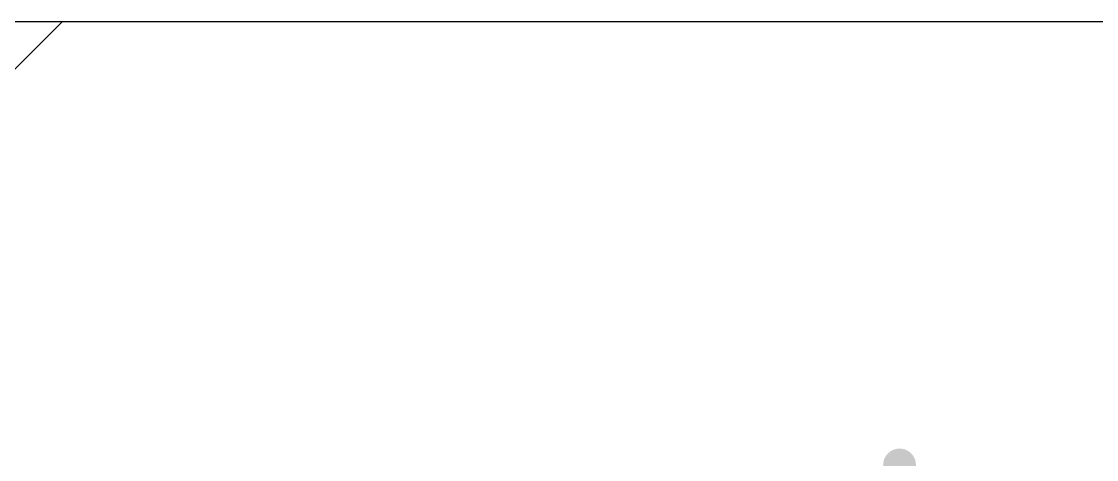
# Model space of a CAD drawing. Header units: inches. Extents: x 11 to 286, y 6 to 196.
# Drawn here: x 93.169 to 95.941, y 93.966 to 95.095 of the extents above; entities that cross this region are included whole.
import ezdxf

# ---------------------------------------------------------------- set-up
doc = ezdxf.new("R2010")
doc.units = ezdxf.units.IN
doc.header["$MEASUREMENT"] = 0
doc.layers.add('PDF_几何图形', color=7, linetype='Continuous')
doc.layers.add('PDF_实体填充', color=7, linetype='Continuous', true_color=0xffffff)

msp = doc.modelspace()

# ---------------------------------------------------------------- hatches: boundary and pattern name
at = {"layer": 'PDF_实体填充', "transparency": 33554559}
h = msp.add_hatch(color=7, dxfattribs=at)
edge = h.paths.add_edge_path(flags=0)
edge.add_spline(control_points=[(95.4758, 93.9518), (95.4758, 93.9285), (95.4567, 93.9094), (95.4334, 93.9094)], knot_values=[0, 0, 0, 0, 1, 1, 1, 1], degree=3, periodic=0)
edge.add_spline(control_points=[(95.4334, 93.9094), (95.4102, 93.9094), (95.3911, 93.9285), (95.3911, 93.9518)], knot_values=[0, 0, 0, 0, 1, 1, 1, 1], degree=3, periodic=0)
edge.add_line((95.3911, 93.9518), (95.3911, 93.9518))
edge.add_spline(control_points=[(95.3911, 93.9518), (95.3911, 93.9751), (95.4102, 93.9941), (95.4334, 93.9941)], knot_values=[0, 0, 0, 0, 1, 1, 1, 1], degree=3, periodic=0)
edge.add_spline(control_points=[(95.4334, 93.9941), (95.4567, 93.9941), (95.4758, 93.9751), (95.4758, 93.9518)], knot_values=[0, 0, 0, 0, 1, 1, 1, 1], degree=3, periodic=0)
edge.add_line((95.4758, 93.9518), (95.4758, 93.9518))
edge.add_line((95.4758, 93.9518), (95.4758, 93.9518))

# ---------------------------------------------------------------- linework, layer by layer
at = {"layer": 'PDF_几何图形'}
msp.add_lwpolyline([(93.2744, 95.0948), (92.1314, 93.9518), (91.0308, 95.0948), (100.4288, 95.0948)], dxfattribs=at)

doc.saveas('drawing.dxf')
